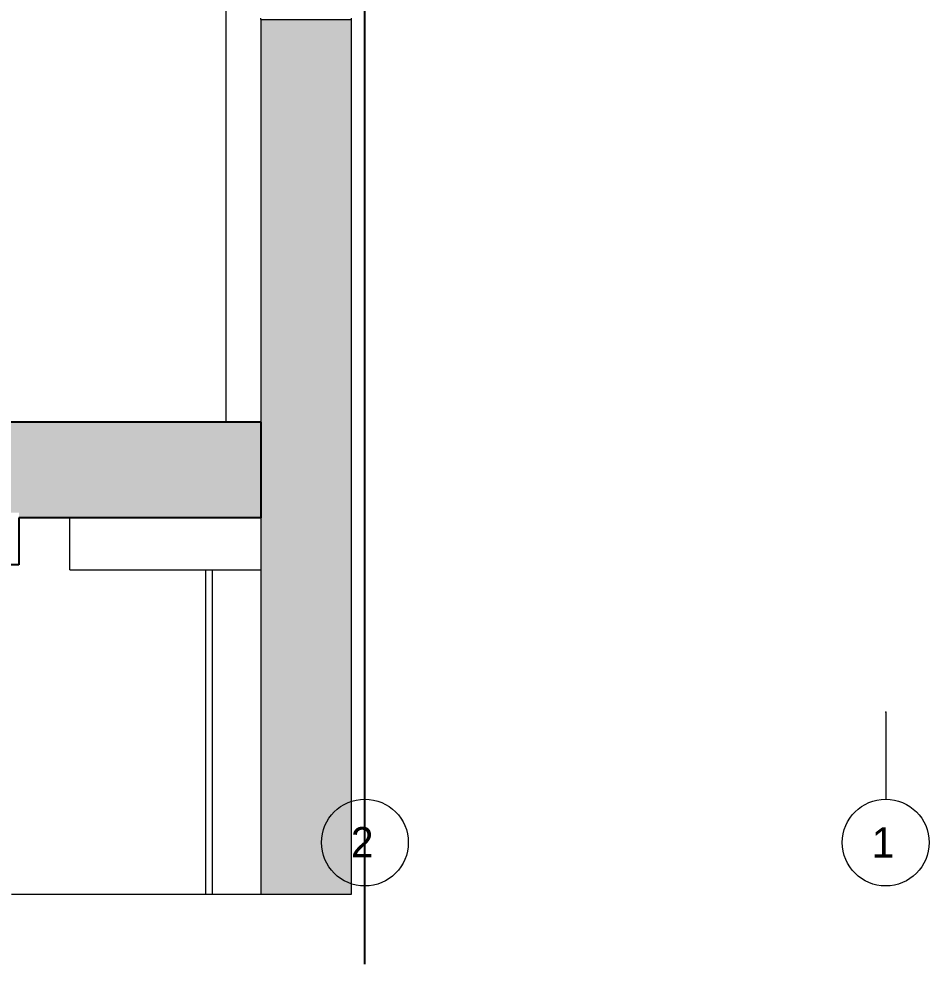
# Model space of a CAD drawing. Header units: metres. Extents: x -35.7 to 3.2, y -7 to 21.9.
# Drawn here: x -1.99 to 3.25, y -6.95 to -1.51 of the extents above; entities that cross this region are included whole.
import ezdxf

# ---------------------------------------------------------------- set-up
doc = ezdxf.new("R2010")
doc.units = ezdxf.units.M
doc.header["$MEASUREMENT"] = 0
doc.linetypes.add('Raster', pattern=[0.004, 0.002, -0.001, 0, -0.001])
for name, color, linetype in [('B_Schnitt B Garagenrampe RB_1_000 Achsraster', 7, 'Continuous'), ('B_Schnitt B Garagenrampe RB_1_111 Wand Aussen - Bohrpfahlwand 80', 7, 'Continuous'), ('B_Schnitt B Garagenrampe RB_1_120 Wand Innen tragend', 7, 'Continuous'), ('B_Schnitt B Garagenrampe RB_1_260 Fundament', 7, 'Continuous'), ('B_Schnitt B Garagenrampe RB_1_Neubau_840 Baulinien', 7, 'Continuous')]:
    doc.layers.add(name, color=color, linetype=linetype)
doc.styles.add('ERSTELLTER_STIL_1', font='')
doc.styles.get('ERSTELLTER_STIL_1').set_extended_font_data('Eurostile')

msp = doc.modelspace()

# ---------------------------------------------------------------- hatches: boundary and pattern name
at = {"layer": 'B_Schnitt B Garagenrampe RB_1_111 Wand Aussen - Bohrpfahlwand 80', "linetype": 'Continuous', "lineweight": 0, "true_color": 0x000000}
msp.add_hatch(color=18, dxfattribs=at).paths.add_polyline_path([(-0.6, -6.55), (-0.08, -6.55), (-0.08, -1.5103), (-0.6, -1.5103)])
at = {"layer": 'B_Schnitt B Garagenrampe RB_1_260 Fundament', "linetype": 'Continuous', "lineweight": 0, "true_color": 0x000000}
msp.add_hatch(color=18, dxfattribs=at).paths.add_polyline_path([(-8.955, -3.83), (-8.955, -4.37), (-8.555, -4.37), (-8.555, -4.38), (-3.193, -4.38), (-3.193, -4.35), (-1.993, -4.35), (-1.993, -4.38), (-0.6, -4.38), (-0.6, -3.83)])

# ---------------------------------------------------------------- linework, layer by layer
at = {"layer": 'B_Schnitt B Garagenrampe RB_1_000 Achsraster', "color": 5, "linetype": 'Raster', "lineweight": 0, "ltscale": 1000}
for p, q in [((0, -5.5), (0, -6)), ((3, -5.5), (3, -6))]:
    msp.add_line(p, q, dxfattribs=at)
at = {"layer": 'B_Schnitt B Garagenrampe RB_1_000 Achsraster', "color": 5, "linetype": 'Continuous', "lineweight": 0, "ltscale": 1000}
for centre in [(0, -6.25), (3, -6.25)]:
    msp.add_circle(centre, 0.25, dxfattribs=at)
at = {"layer": 'B_Schnitt B Garagenrampe RB_1_000 Achsraster', "color": 5, "linetype": 'Raster', "lineweight": 0, "ltscale": 1000}
for p in [(0, -5.5), (0, -5.5), (3, -5.5), (3, -5.5)]:
    msp.add_point(p, dxfattribs=at)
at = {"layer": 'B_Schnitt B Garagenrampe RB_1_111 Wand Aussen - Bohrpfahlwand 80', "color": 16, "linetype": 'Continuous', "lineweight": 13, "ltscale": 1000, "true_color": 0x7e0000}
for p, q in [((-0.6, -1.5103), (-0.6, -1.5037)), ((-0.08, -1.5037), (-0.08, -1.5103))]:
    msp.add_line(p, q, dxfattribs=at)
at = {"layer": 'B_Schnitt B Garagenrampe RB_1_111 Wand Aussen - Bohrpfahlwand 80', "color": 7, "linetype": 'Continuous', "lineweight": 18, "ltscale": 1000}
for p, q in [((-0.6, -1.5103), (-0.6, -3.83)), ((-0.6, -4.38), (-0.6, -6.55)), ((-0.919, -4.68), (-0.919, -6.55)), ((-0.8797, -4.68), (-0.8797, -6.55)), ((-0.919, -6.55), (-2.0364, -6.55)), ((-0.9002, -6.55), (-0.919, -6.55)), ((-0.8797, -6.55), (-0.9002, -6.55)), ((-0.6, -6.55), (-0.8797, -6.55))]:
    msp.add_line(p, q, dxfattribs=at)
at = {"layer": 'B_Schnitt B Garagenrampe RB_1_111 Wand Aussen - Bohrpfahlwand 80', "color": 7, "linetype": 'Continuous', "lineweight": 13, "ltscale": 1000}
for p, q in [((-0.6, -1.5103), (-0.08, -1.5103)), ((-0.08, -1.5103), (-0.08, -6.55)), ((-0.08, -6.55), (-0.6, -6.55))]:
    msp.add_line(p, q, dxfattribs=at)
at = {"layer": 'B_Schnitt B Garagenrampe RB_1_120 Wand Innen tragend', "color": 7, "linetype": 'Continuous', "lineweight": 18, "ltscale": 1000}
msp.add_line((-0.8, -3.83), (-0.8, -0.7473), dxfattribs=at)
at = {"layer": 'B_Schnitt B Garagenrampe RB_1_260 Fundament', "color": 7, "linetype": 'Continuous', "lineweight": 25, "ltscale": 1000}
for p, q in [((-0.6, -3.83), (-6.025, -3.83)), ((-0.6, -3.83), (-0.6, -4.38)), ((-0.6, -4.38), (-1.993, -4.38)), ((-1.993, -4.38), (-1.993, -4.65)), ((-1.993, -4.65), (-3.193, -4.65))]:
    msp.add_line(p, q, dxfattribs=at)
at = {"layer": 'B_Schnitt B Garagenrampe RB_1_260 Fundament', "color": 7, "linetype": 'Continuous', "lineweight": 13, "ltscale": 1000}
for q in [(-1.7, -4.38), (-0.6, -4.68)]:
    msp.add_line((-1.7, -4.68), q, dxfattribs=at)
at = {"layer": 'B_Schnitt B Garagenrampe RB_1_Neubau_840 Baulinien', "color": 1, "linetype": 'Continuous', "lineweight": 25, "ltscale": 1000, "true_color": 0xfb0106}
msp.add_line((0, -6.95), (0, 21.5), dxfattribs=at)

# ---------------------------------------------------------------- texts
at = {"layer": 'B_Schnitt B Garagenrampe RB_1_000 Achsraster', "color": 5, "linetype": 'Continuous', "lineweight": 0, "char_height": 0.175, "attachment_point": 1, "style": 'ERSTELLTER_STIL_1'}
for s, insert in [('\\A1;{\\pql;\\pt0;\\fEurostile|b0|i0|c0|p0;\\W1.000000;2}', (-0.0805, -6.1607)), ('\\A1;{\\pql;\\pt0;\\fEurostile|b0|i0|c0|p0;\\W1.000000;1}', (2.9195, -6.1625))]:
    msp.add_mtext(s, dxfattribs=dict(at, insert=insert))

doc.saveas('drawing.dxf')
